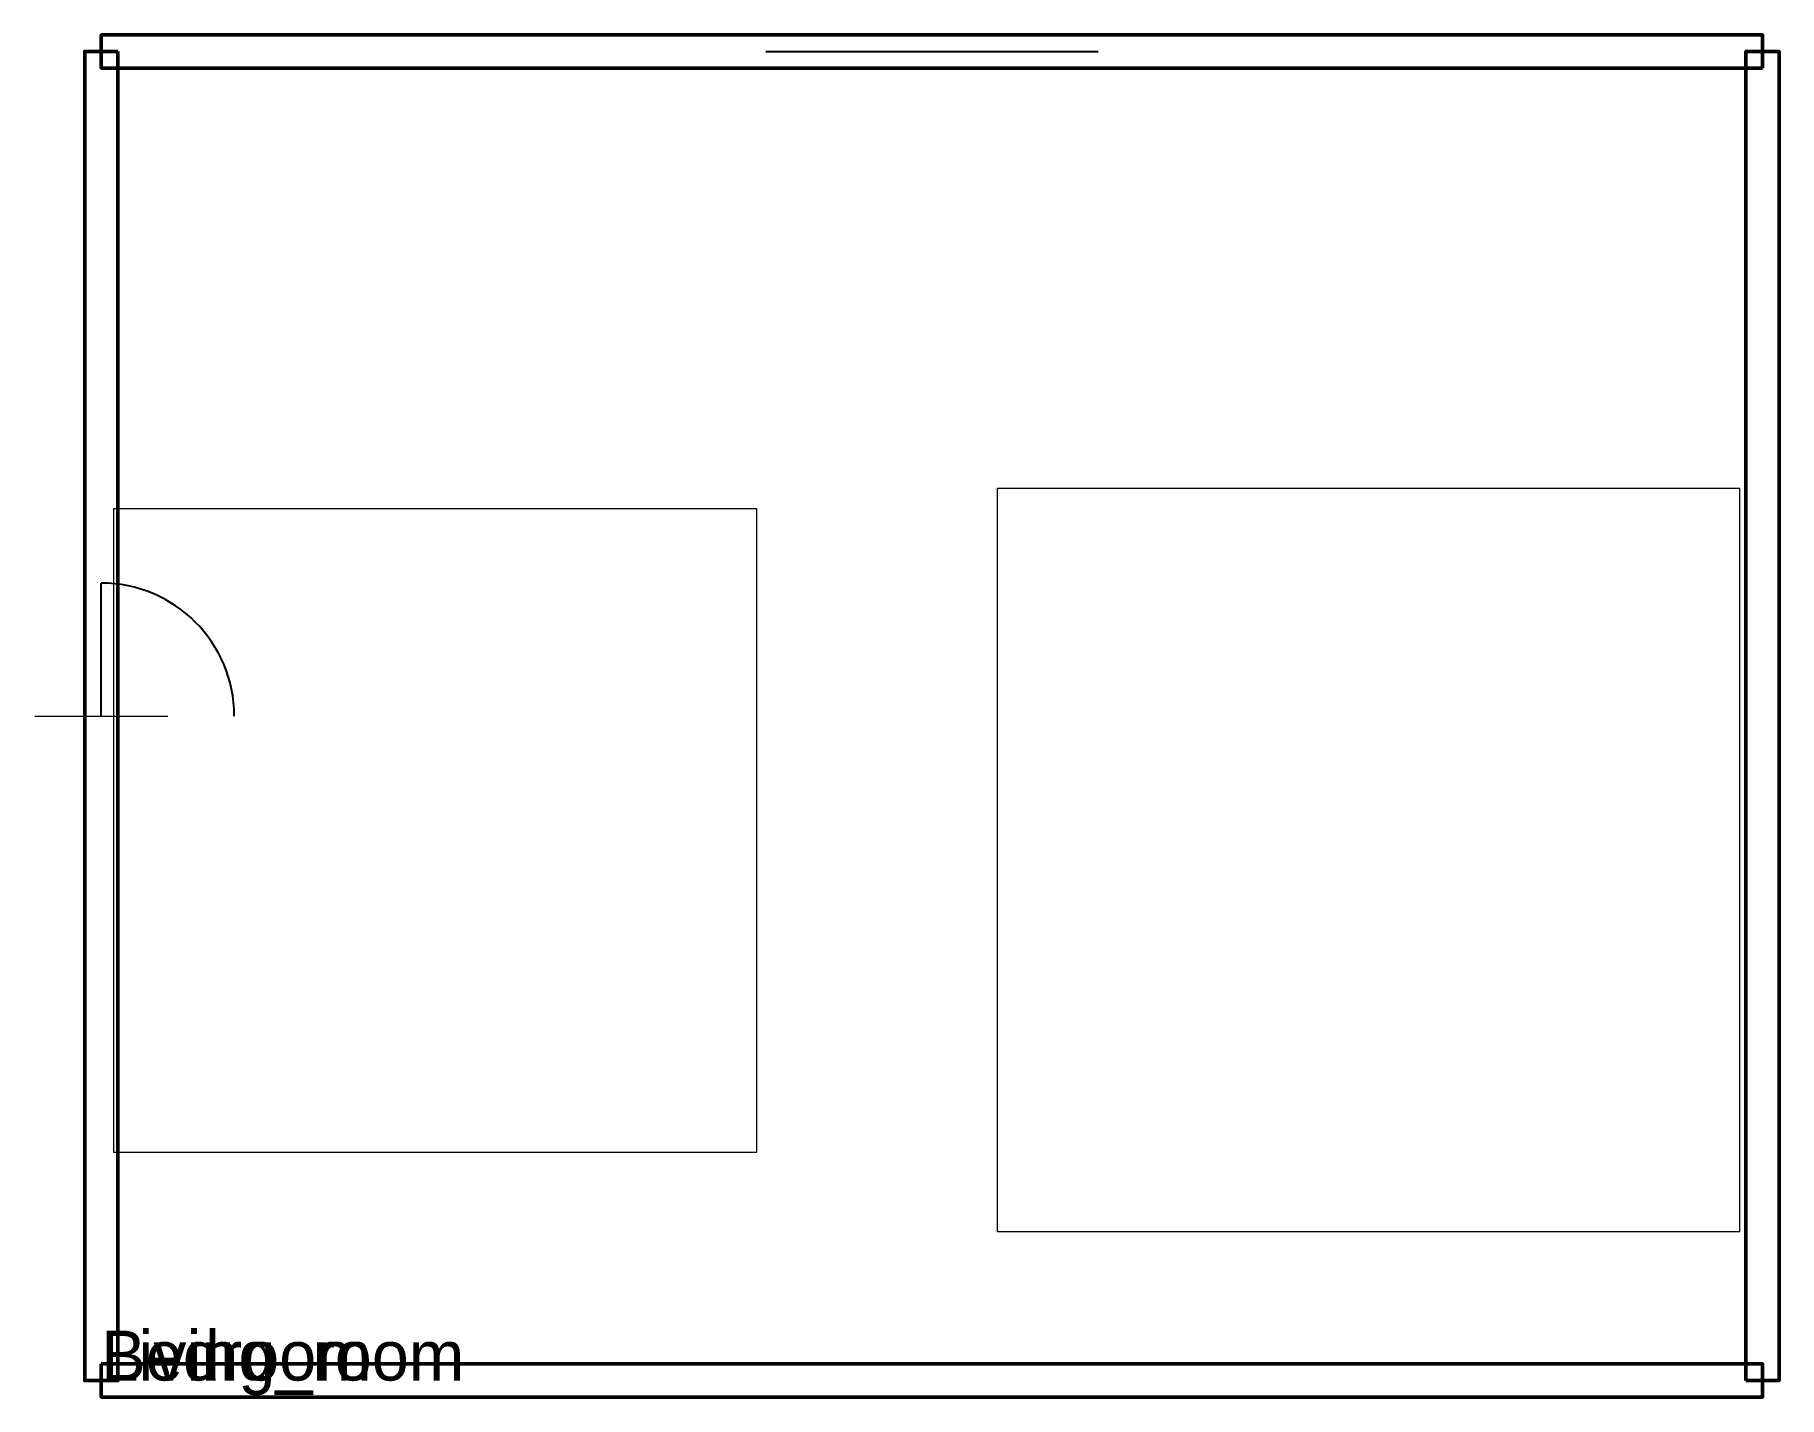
# Model space of a CAD drawing. Header units: metres. Extents: x -0.4 to 10.1, y -0.1 to 8.1.
import ezdxf

# ---------------------------------------------------------------- set-up
doc = ezdxf.new("R2010")
doc.units = ezdxf.units.M
for name, color, linetype, lineweight in [('CONSTRUCTION', 8, 'Continuous', 13), ('DOORS', 2, 'CONTINUOUS', 25), ('ROOMS', 4, 'CONTINUOUS', 13), ('TEXT', 7, 'CONTINUOUS', 13), ('WALLS', 1, 'CONTINUOUS', 50), ('WINDOWS', 3, 'CONTINUOUS', 25)]:
    doc.layers.add(name, color=color, linetype=linetype, lineweight=lineweight)

msp = doc.modelspace()

# ---------------------------------------------------------------- linework, layer by layer
at = {"layer": 'CONSTRUCTION'}
for p, q in [((4, 8.1), (6, 8.1)), ((4, 7.9), (6, 7.9)), ((-0.4, 4), (0.4, 4))]:
    msp.add_line(p, q, dxfattribs=at)
at = {"layer": 'DOORS'}
msp.add_line((0, 4), (0, 4.8), dxfattribs=at)
msp.add_arc((0, 4), 0.8, 0, 90, dxfattribs=at)
at = {"layer": 'ROOMS'}
for points in [[(5.392, 0.897), (9.864, 0.897), (9.864, 5.369), (5.392, 5.369)], [(0.073, 1.374), (3.946, 1.374), (3.946, 5.247), (0.073, 5.247)]]:
    msp.add_lwpolyline(points, close=True, dxfattribs=at)
at = {"layer": 'WALLS', "lineweight": 50}
for points in [[(10, 7.9), (0, 7.9), (0, 8.1), (10, 8.1)], [(0.1, 8), (0.1, 0), (-0.1, 0), (-0.1, 8)], [(9.9, 0), (9.9, 8), (10.1, 8), (10.1, 0)], [(0, 0.1), (10, 0.1), (10, -0.1), (0, -0.1)]]:
    msp.add_lwpolyline(points, close=True, dxfattribs=at)
at = {"layer": 'WINDOWS'}
msp.add_line((4, 8), (6, 8), dxfattribs=at)

# ---------------------------------------------------------------- texts
at = {"layer": 'TEXT'}
for s in ['Living_room', 'Bedroom']:
    msp.add_text(s, height=0.3, dxfattribs=at).set_placement((0, 0))

doc.saveas('drawing.dxf')
